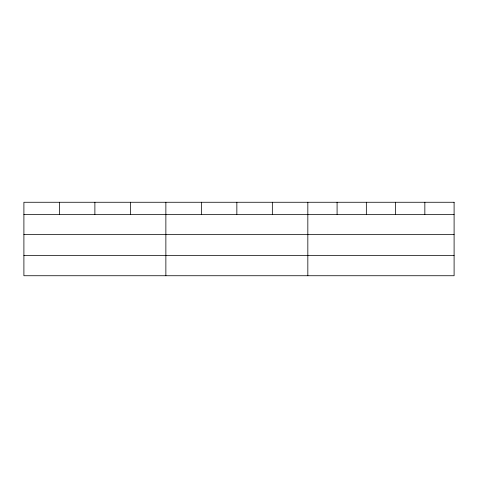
<?xml version="1.0" encoding="UTF-8"?>
<svg xmlns="http://www.w3.org/2000/svg" width="478" height="478" viewBox="0 0 478 478"><rect width="100%" height="100%" fill="white"/><g stroke="black" fill="none" stroke-linecap="round" stroke-linejoin="round"><path stroke-width="0.72" d="M23.9 214.395L454.1 214.395M23.9 234.638L454.1 234.638M23.9 255.491L454.1 255.491M424.846 202.266L424.846 214.395M395.593 202.266L395.593 214.395M366.339 202.266L366.339 214.395M337.086 202.266L337.086 214.395M307.832 202.266L307.832 275.734M272.341 202.266L272.341 214.395M236.849 202.266L236.849 214.395M201.358 202.266L201.358 214.395M165.866 202.266L165.866 275.734M130.375 202.266L130.375 214.395M94.883 202.266L94.883 214.395M59.392 202.266L59.392 214.395M454.1 202.266L23.9 202.266L23.9 275.734L454.1 275.734L454.1 202.266"/></g></svg>
